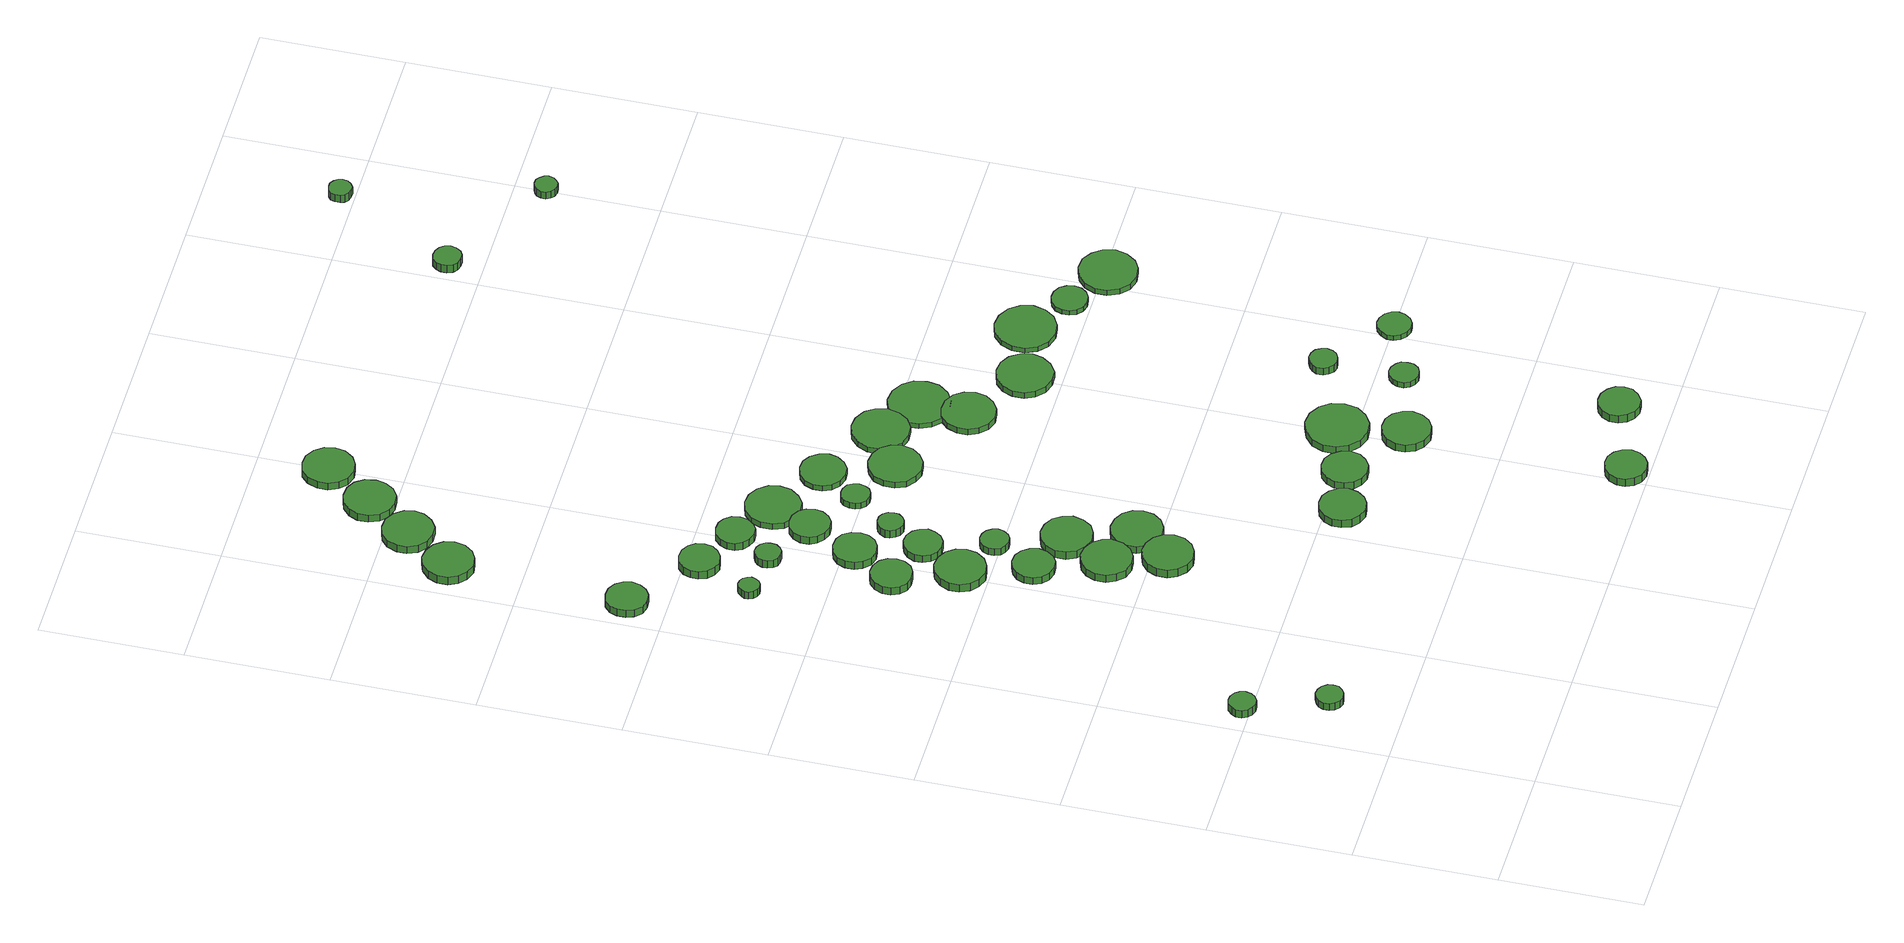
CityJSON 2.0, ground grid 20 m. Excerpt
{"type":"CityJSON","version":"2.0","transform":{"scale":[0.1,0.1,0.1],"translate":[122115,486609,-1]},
"CityObjects":{
"tree1":{"type":"SolitaryVegetationObject","attributes":{"function":"something"},"geometry":[{"type":"MultiSurface","lod":"1","boundaries":[[[0,1,2,3,4,5,6,7,8,9,10,11,12,13,14]],[[15,16,17,18,19,20,21,22,23,24,25,26,27,28,29]],[[0,29,28,1]],[[1,28,27,2]],[[2,27,26,3]],[[3,26,25,4]],[[4,25,24,5]],[[5,24,23,6]],[[6,23,22,7]],[[7,22,21,8]],[[8,21,20,9]],[[9,20,19,10]],[[10,19,18,11]],[[11,18,17,12]],[[12,17,16,13]],[[13,16,15,14]],[[14,15,29,0]]]}]},
"tree2":{"type":"SolitaryVegetationObject","attributes":{"function":"something"},"geometry":[{"type":"MultiSurface","lod":"1","boundaries":[[[30,31,32,33,34,35,36,37,38,39,40,41,42,43,44]],[[45,46,47,48,49,50,51,52,53,54,55,56,57,58,59]],[[30,59,58,31]],[[31,58,57,32]],[[32,57,56,33]],[[33,56,55,34]],[[34,55,54,35]],[[35,54,53,36]],[[36,53,52,37]],[[37,52,51,38]],[[38,51,50,39]],[[39,50,49,40]],[[40,49,48,41]],[[41,48,47,42]],[[42,47,46,43]],[[43,46,45,44]],[[44,45,59,30]]]}]},
"tree3":{"type":"SolitaryVegetationObject","attributes":{"function":"something"},"geometry":[{"type":"MultiSurface","lod":"1","boundaries":[[[60,61,62,63,64,65,66,67,68,69,70,71,72,73,74]],[[75,76,77,78,79,80,81,82,83,84,85,86,87,88,89]],[[60,89,88,61]],[[61,88,87,62]],[[62,87,86,63]],[[63,86,85,64]],[[64,85,84,65]],[[65,84,83,66]],[[66,83,82,67]],[[67,82,81,68]],[[68,81,80,69]],[[69,80,79,70]],[[70,79,78,71]],[[71,78,77,72]],[[72,77,76,73]],[[73,76,75,74]],[[74,75,89,60]]]}]},
"tree4":{"type":"SolitaryVegetationObject","attributes":{"function":"something"},"geometry":[{"type":"MultiSurface","lod":"1","boundaries":[[[90,91,92,93,94,95,96,97,98,99,100,101,102,103,104]],[[105,106,107,108,109,110,111,112,113,114,115,116,117,118,119]],[[90,119,118,91]],[[91,118,117,92]],[[92,117,116,93]],[[93,116,115,94]],[[94,115,114,95]],[[95,114,113,96]],[[96,113,112,97]],[[97,112,111,98]],[[98,111,110,99]],[[99,110,109,100]],[[100,109,108,101]],[[101,108,107,102]],[[102,107,106,103]],[[103,106,105,104]],[[104,105,119,90]]]}]},
"tree5":{"type":"SolitaryVegetationObject","attributes":{"function":"something"},"geometry":[{"type":"MultiSurface","lod":"1","boundaries":[[[120,121,122,123,124,125,126,127,128,129,130,131,132,133,134]],[[135,136,137,138,139,140,141,142,143,144,145,146,147,148,149]],[[120,149,148,121]],[[121,148,147,122]],[[122,147,146,123]],[[123,146,145,124]],[[124,145,144,125]],[[125,144,143,126]],[[126,143,142,127]],[[127,142,141,128]],[[128,141,140,129]],[[129,140,139,130]],[[130,139,138,131]],[[131,138,137,132]],[[132,137,136,133]],[[133,136,135,134]],[[134,135,149,120]]]}]},
"tree6":{"type":"SolitaryVegetationObject","attributes":{"function":"something"},"geometry":[{"type":"MultiSurface","lod":"1","boundaries":[[[150,151,152,153,154,155,156,157,158,159,160,161,162,163,164]],[[165,166,167,168,169,170,171,172,173,174,175,176,177,178,179]],[[150,179,178,151]],[[151,178,177,152]],[[152,177,176,153]],[[153,176,175,154]],[[154,175,174,155]],[[155,174,173,156]],[[156,173,172,157]],[[157,172,171,158]],[[158,171,170,159]],[[159,170,169,160]],[[160,169,168,161]],[[161,168,167,162]],[[162,167,166,163]],[[163,166,165,164]],[[164,165,179,150]]]}]},
"tree7":{"type":"SolitaryVegetationObject","attributes":{"function":"something"},"geometry":[{"type":"MultiSurface","lod":"1","boundaries":[[[180,181,182,183,184,185,186,187,188,189,190,191,192,193,194]],[[195,196,197,198,199,200,201,202,203,204,205,206,207,208,209]],[[180,209,208,181]],[[181,208,207,182]],[[182,207,206,183]],[[183,206,205,184]],[[184,205,204,185]],[[185,204,203,186]],[[186,203,202,187]],[[187,202,201,188]],[[188,201,200,189]],[[189,200,199,190]],[[190,199,198,191]],[[191,198,197,192]],[[192,197,196,193]],[[193,196,195,194]],[[194,195,209,180]]]}]},
"tree8":{"type":"SolitaryVegetationObject","attributes":{"function":"something"},"geometry":[{"type":"MultiSurface","lod":"1","boundaries":[[[210,211,212,213,214,215,216,217,218,219,220,221,222,223,224]],[[225,226,227,228,229,230,231,232,233,234,235,236,237,238,239]],[[210,239,238,211]],[[211,238,237,212]],[[212,237,236,213]],[[213,236,235,214]],[[214,235,234,215]],[[215,234,233,216]],[[216,233,232,217]],[[217,232,231,218]],[[218,231,230,219]],[[219,230,229,220]],[[220,229,228,221]],[[221,228,227,222]],[[222,227,226,223]],[[223,226,225,224]],[[224,225,239,210]]]}]},
"tree9":{"type":"SolitaryVegetationObject","attributes":{"function":"something"},"geometry":[{"type":"MultiSurface","lod":"1","boundaries":[[[240,241,242,243,244,245,246,247,248,249,250,251,252,253,254]],[[255,256,257,258,259,260,261,262,263,264,265,266,267,268,269]],[[240,269,268,241]],[[241,268,267,242]],[[242,267,266,243]],[[243,266,265,244]],[[244,265,264,245]],[[245,264,263,246]],[[246,263,262,247]],[[247,262,261,248]],[[248,261,260,249]],[[249,260,259,250]],[[250,259,258,251]],[[251,258,257,252]],[[252,257,256,253]],[[253,256,255,254]],[[254,255,269,240]]]}]},
"tree10":{"type":"SolitaryVegetationObject","attributes":{"function":"something"},"geometry":[{"type":"MultiSurface","lod":"1","boundaries":[[[270,271,272,273,274,275,276,277,278,279,280,281,282,283,284]],[[285,286,287,288,289,290,291,292,293,294,295,296,297,298,299]],[[270,299,298,271]],[[271,298,297,272]],[[272,297,296,273]],[[273,296,295,274]],[[274,295,294,275]],[[275,294,293,276]],[[276,293,292,277]],[[277,292,291,278]],[[278,291,290,279]],[[279,290,289,280]],[[280,289,288,281]],[[281,288,287,282]],[[282,287,286,283]],[[283,286,285,284]],[[284,285,299,270]]]}]},
"tree11":{"type":"SolitaryVegetationObject","attributes":{"function":"something"},"geometry":[{"type":"MultiSurface","lod":"1","boundaries":[[[300,301,302,303,304,305,306,307,308,309,310,311,312,313,314]],[[315,316,317,318,319,320,321,322,323,324,325,326,327,328,329]],[[300,329,328,301]],[[301,328,327,302]],[[302,327,326,303]],[[303,326,325,304]],[[304,325,324,305]],[[305,324,323,306]],[[306,323,322,307]],[[307,322,321,308]],[[308,321,320,309]],[[309,320,319,310]],[[310,319,318,311]],[[311,318,317,312]],[[312,317,316,313]],[[313,316,315,314]],[[314,315,329,300]]]}]},
"tree12":{"type":"SolitaryVegetationObject","attributes":{"function":"something"},"geometry":[{"type":"MultiSurface","lod":"1","boundaries":[[[330,331,332,333,334,335,336,337,338,339,340,341,342,343,344]],[[345,346,347,348,349,350,351,352,353,354,355,356,357,358,359]],[[330,359,358,331]],[[331,358,357,332]],[[332,357,356,333]],[[333,356,355,334]],[[334,355,354,335]],[[335,354,353,336]],[[336,353,352,337]],[[337,352,351,338]],[[338,351,350,339]],[[339,350,349,340]],[[340,349,348,341]],[[341,348,347,342]],[[342,347,346,343]],[[343,346,345,344]],[[344,345,359,330]]]}]},
"tree13":{"type":"SolitaryVegetationObject","attributes":{"function":"something"},"geometry":[{"type":"MultiSurface","lod":"1","boundaries":[[[360,361,362,363,364,365,366,367,368,369,370,371,372,373,374]],[[375,376,377,378,379,380,381,382,383,384,385,386,387,388,389]],[[360,389,388,361]],[[361,388,387,362]],[[362,387,386,363]],[[363,386,385,364]],[[364,385,384,365]],[[365,384,383,366]],[[366,383,382,367]],[[367,382,381,368]],[[368,381,380,369]],[[369,380,379,370]],[[370,379,378,371]],[[371,378,377,372]],[[372,377,376,373]],[[373,376,375,374]],[[374,375,389,360]]]}]},
"tree14":{"type":"SolitaryVegetationObject","attributes":{"function":"something"},"geometry":[{"type":"MultiSurface","lod":"1","boundaries":[[[390,391,392,393,394,395,396,397,398,399,400,401,402,403,404]],[[405,406,407,408,409,410,411,412,413,414,415,416,417,418,419]],[[390,419,418,391]],[[391,418,417,392]],[[392,417,416,393]],[[393,416,415,394]],[[394,415,414,395]],[[395,414,413,396]],[[396,413,412,397]],[[397,412,411,398]],[[398,411,410,399]],[[399,410,409,400]],[[400,409,408,401]],[[401,408,407,402]],[[402,407,406,403]],[[403,406,405,404]],[[404,405,419,390]]]}]},
"tree15":{"type":"SolitaryVegetationObject","attributes":{"function":"something"},"geometry":[{"type":"MultiSurface","lod":"1","boundaries":[[[420,421,422,423,424,425,426,427,428,429,430,431,432,433,434]],[[435,436,437,438,439,440,441,442,443,444,445,446,447,448,449]],[[420,449,448,421]],[[421,448,447,422]],[[422,447,446,423]],[[423,446,445,424]],[[424,445,444,425]],[[425,444,443,426]],[[426,443,442,427]],[[427,442,441,428]],[[428,441,440,429]],[[429,440,439,430]],[[430,439,438,431]],[[431,438,437,432]],[[432,437,436,433]],[[433,436,435,434]],[[434,435,449,420]]]}]},
"tree16":{"type":"SolitaryVegetationObject","attributes":{"function":"something"},"geometry":[{"type":"MultiSurface","lod":"1","boundaries":[[[450,451,452,453,454,455,456,457,458,459,460,461,462,463,464]],[[465,466,467,468,469,470,471,472,473,474,475,476,477,478,479]],[[450,479,478,451]],[[451,478,477,452]],[[452,477,476,453]],[[453,476,475,454]],[[454,475,474,455]],[[455,474,473,456]],[[456,473,472,457]],[[457,472,471,458]],[[458,471,470,459]],[[459,470,469,460]],[[460,469,468,461]],[[461,468,467,462]],[[462,467,466,463]],[[463,466,465,464]],[[464,465,479,450]]]}]},
"tree17":{"type":"SolitaryVegetationObject","attributes":{"function":"something"},"geometry":[{"type":"MultiSurface","lod":"1","boundaries":[[[480,481,482,483,484,485,486,487,488,489,490,491,492,493,494]],[[495,496,497,498,499,500,501,502,503,504,505,506,507,508,509]],[[480,509,508,481]],[[481,508,507,482]],[[482,507,506,483]],[[483,506,505,484]],[[484,505,504,485]],[[485,504,503,486]],[[486,503,502,487]],[[487,502,501,488]],[[488,501,500,489]],[[489,500,499,490]],[[490,499,498,491]],[[491,498,497,492]],[[492,497,496,493]],[[493,496,495,494]],[[494,495,509,480]]]}]},
"tree18":{"type":"SolitaryVegetationObject","attributes":{"function":"something"},"geometry":[{"type":"MultiSurface","lod":"1","boundaries":[[[510,511,512,513,514,515,516,517,518,519,520,521,522,523,524]],[[525,526,527,528,529,530,531,532,533,534,535,536,537,538,539]],[[510,539,538,511]],[[511,538,537,512]],[[512,537,536,513]],[[513,536,535,514]],[[514,535,534,515]],[[515,534,533,516]],[[516,533,532,517]],[[517,532,531,518]],[[518,531,530,519]],[[519,530,529,520]],[[520,529,528,521]],[[521,528,527,522]],[[522,527,526,523]],[[523,526,525,524]],[[524,525,539,510]]]}]},
"tree19":{"type":"SolitaryVegetationObject","attributes":{"function":"something"},"geometry":[{"type":"MultiSurface","lod":"1","boundaries":[[[540,541,542,543,544,545,546,547,548,549,550,551,552,553,554]],[[555,556,557,558,559,560,561,562,563,564,565,566,567,568,569]],[[540,569,568,541]],[[541,568,567,542]],[[542,567,566,543]],[[543,566,565,544]],[[544,565,564,545]],[[545,564,563,546]],[[546,563,562,547]],[[547,562,561,548]],[[548,561,560,549]],[[549,560,559,550]],[[550,559,558,551]],[[551,558,557,552]],[[552,557,556,553]],[[553,556,555,554]],[[554,555,569,540]]]}]},
"tree20":{"type":"SolitaryVegetationObject","attributes":{"function":"something"},"geometry":[{"type":"MultiSurface","lod":"1","boundaries":[[[570,571,572,573,574,575,576,577,578,579,580,581,582,583,584]],[[585,586,587,588,589,590,591,592,593,594,595,596,597,598,599]],[[570,599,598,571]],[[571,598,597,572]],[[572,597,596,573]],[[573,596,595,574]],[[574,595,594,575]],[[575,594,593,576]],[[576,593,592,577]],[[577,592,591,578]],[[578,591,590,579]],[[579,590,589,580]],[[580,589,588,581]],[[581,588,587,582]],[[582,587,586,583]],[[583,586,585,584]],[[584,585,599,570]]]}]},
"tree21":{"type":"SolitaryVegetationObject","attributes":{"function":"something"},"geometry":[{"type":"MultiSurface","lod":"1","boundaries":[[[600,601,602,603,604,605,606,607,608,609,610,611,612,613,614]],[[615,616,617,618,619,620,621,622,623,624,625,626,627,628,629]],[[600,629,628,601]],[[601,628,627,602]],[[602,627,626,603]],[[603,626,625,604]],[[604,625,624,605]],[[605,624,623,606]],[[606,623,622,607]],[[607,622,621,608]],[[608,621,620,609]],[[609,620,619,610]],[[610,619,618,611]],[[611,618,617,612]],[[612,617,616,613]],[[613,616,615,614]],[[614,615,629,600]]]}]},
"tree22":{"type":"SolitaryVegetationObject","attributes":{"function":"something"},"geometry":[{"type":"MultiSurface","lod":"1","boundaries":[[[630,631,632,633,634,635,636,637,638,639,640,641,642,643,644]],[[645,646,647,648,649,650,651,652,653,654,655,656,657,658,659]],[[630,659,658,631]],[[631,658,657,632]],[[632,657,656,633]],[[633,656,655,634]],[[634,655,654,635]],[[635,654,653,636]],[[636,653,652,637]],[[637,652,651,638]],[[638,651,650,639]],[[639,650,649,640]],[[640,649,648,641]],[[641,648,647,642]],[[642,647,646,643]],[[643,646,645,644]],[[644,645,659,630]]]}]},
"tree23":{"type":"SolitaryVegetationObject","attributes":{"function":"something"},"geometry":[{"type":"MultiSurface","lod":"1","boundaries":[[[660,661,662,663,664,665,666,667,668,669,670,671,672,673,674]],[[675,676,677,678,679,680,681,682,683,684,685,686,687,688,689]],[[660,689,688,661]],[[661,688,687,662]],[[662,687,686,663]],[[663,686,685,664]],[[664,685,684,665]],[[665,684,683,666]],[[666,683,682,667]],[[667,682,681,668]],[[668,681,680,669]],[[669,680,679,670]],[[670,679,678,671]],[[671,678,677,672]],[[672,677,676,673]],[[673,676,675,674]],[[674,675,689,660]]]}]},
"tree24":{"type":"SolitaryVegetationObject","attributes":{"function":"something"},"geometry":[{"type":"MultiSurface","lod":"1","boundaries":[[[690,691,692,693,694,695,696,697,698,699,700,701,702,703,704]],[[705,706,707,708,709,710,711,712,713,714,715,716,717,718,719]],[[690,719,718,691]],[[691,718,717,692]],[[692,717,716,693]],[[693,716,715,694]],[[694,715,714,695]],[[695,714,713,696]],[[696,713,712,697]],[[697,712,711,698]],[[698,711,710,699]],[[699,710,709,700]],[[700,709,708,701]],[[701,708,707,702]],[[702,707,706,703]],[[703,706,705,704]],[[704,705,719,690]]]}]},
"tree25":{"type":"SolitaryVegetationObject","attributes":{"function":"something"},"geometry":[{"type":"MultiSurface","lod":"1","boundaries":[[[720,721,722,723,724,725,726,727,728,729,730,731,732,733,734]],[[735,736,737,738,739,740,741,742,743,744,745,746,747,748,749]],[[720,749,748,721]],[[721,748,747,722]],[[722,747,746,723]],[[723,746,745,724]],[[724,745,744,725]],[[725,744,743,726]],[[726,743,742,727]],[[727,742,741,728]],[[728,741,740,729]],[[729,740,739,730]],[[730,739,738,731]],[[731,738,737,732]],[[732,737,736,733]],[[733,736,735,734]],[[734,735,749,720]]]}]},
"tree26":{"type":"SolitaryVegetationObject","attributes":{"function":"something"},"geometry":[{"type":"MultiSurface","lod":"1","boundaries":[[[750,751,752,753,754,755,756,757,758,759,760,761,762,763,764]],[[765,766,767,768,769,770,771,772,773,774,775,776,777,778,779]],[[750,779,778,751]],[[751,778,777,752]],[[752,777,776,753]],[[753,776,775,754]],[[754,775,774,755]],[[755,774,773,756]],[[756,773,772,757]],[[757,772,771,758]],[[758,771,770,759]],[[759,770,769,760]],[[760,769,768,761]],[[761,768,767,762]],[[762,767,766,763]],[[763,766,765,764]],[[764,765,779,750]]]}]},
"tree27":{"type":"SolitaryVegetationObject","attributes":{"function":"something"},"geometry":[{"type":"MultiSurface","lod":"1","boundaries":[[[780,781,782,783,784,785,786,787,788,789,790,791,792,793,794]],[[795,796,797,798,799,800,801,802,803,804,805,806,807,808,809]],[[780,809,808,781]],[[781,808,807,782]],[[782,807,806,783]],[[783,806,805,784]],[[784,805,804,785]],[[785,804,803,786]],[[786,803,802,787]],[[787,802,801,788]],[[788,801,800,789]],[[789,800,799,790]],[[790,799,798,791]],[[791,798,797,792]],[[792,797,796,793]],[[793,796,795,794]],[[794,795,809,780]]]}]},
"tree28":{"type":"SolitaryVegetationObject","attributes":{"function":"something"},"geometry":[{"type":"MultiSurface","lod":"1","boundaries":[[[810,811,812,813,814,815,816,817,818,819,820,821,822,823,824]],[[825,826,827,828,829,830,831,832,833,834,835,836,837,838,839]],[[810,839,838,811]],[[811,838,837,812]],[[812,837,836,813]],[[813,836,835,814]],[[814,835,834,815]],[[815,834,833,816]],[[816,833,832,817]],[[817,832,831,818]],[[818,831,830,819]],[[819,830,829,820]],[[820,829,828,821]],[[821,828,827,822]],[[822,827,826,823]],[[823,826,825,824]],[[824,825,839,810]]]}]},
"tree29":{"type":"SolitaryVegetationObject","attributes":{"function":"something"},"geometry":[{"type":"MultiSurface","lod":"1","boundaries":[[[840,841,842,843,844,845,846,847,848,849,850,851,852,853,854]],[[855,856,857,858,859,860,861,862,863,864,865,866,867,868,869]],[[840,869,868,841]],[[841,868,867,842]],[[842,867,866,843]],[[843,866,865,844]],[[844,865,864,845]],[[845,864,863,846]],[[846,863,862,847]],[[847,862,861,848]],[[848,861,860,849]],[[849,860,859,850]],[[850,859,858,851]],[[851,858,857,852]],[[852,857,856,853]],[[853,856,855,854]],[[854,855,869,840]]]}]},
"tree30":{"type":"SolitaryVegetationObject","attributes":{"function":"something"},"geometry":[{"type":"MultiSurface","lod":"1","boundaries":[[[870,871,872,873,874,875,876,877,878,879,880,881,882,883,884]],[[885,886,887,888,889,890,891,892,893,894,895,896,897,898,899]],[[870,899,898,871]],[[871,898,897,872]],[[872,897,896,873]],[[873,896,895,874]],[[874,895,894,875]],[[875,894,893,876]],[[876,893,892,877]],[[877,892,891,878]],[[878,891,890,879]],[[879,890,889,880]],[[880,889,888,881]],[[881,888,887,882]],[[882,887,886,883]],[[883,886,885,884]],[[884,885,899,870]]]}]},
"tree31":{"type":"SolitaryVegetationObject","attributes":{"function":"something"},"geometry":[{"type":"MultiSurface","lod":"1","boundaries":[[[900,901,902,903,904,905,906,907,908,909,910,911,912,913,914]],[[915,916,917,918,919,920,921,922,923,924,925,926,927,928,929]],[[900,929,928,901]],[[901,928,927,902]],[[902,927,926,903]],[[903,926,925,904]],[[904,925,924,905]],[[905,924,923,906]],[[906,923,922,907]],[[907,922,921,908]],[[908,921,920,909]],[[909,920,919,910]],[[910,919,918,911]],[[911,918,917,912]],[[912,917,916,913]],[[913,916,915,914]],[[914,915,929,900]]]}]},
"tree32":{"type":"SolitaryVegetationObject","attributes":{"function":"something"},"geometry":[{"type":"MultiSurface","lod":"1","boundaries":[[[930,931,932,933,934,935,936,937,938,939,940,941,942,943,944]],[[945,946,947,948,949,950,951,952,953,954,955,956,957,958,959]],[[930,959,958,931]],[[931,958,957,932]],[[932,957,956,933]],[[933,956,955,934]],[[934,955,954,935]],[[935,954,953,936]],[[936,953,952,937]],[[937,952,951,938]],[[938,951,950,939]],[[939,950,949,940]],[[940,949,948,941]],[[941,948,947,942]],[[942,947,946,943]],[[943,946,945,944]],[[944,945,959,930]]]}]},
"tree33":{"type":"SolitaryVegetationObject","attributes":{"function":"something"},"geometry":[{"type":"MultiSurface","lod":"1","boundaries":[[[960,961,962,963,964,965,966,967,968,969,970,971,972,973,974]],[[975,976,977,978,979,980,981,982,983,984,985,986,987,988,989]],[[960,989,988,961]],[[961,988,987,962]],[[962,987,986,963]],[[963,986,985,964]],[[964,985,984,965]],[[965,984,983,966]],[[966,983,982,967]],[[967,982,981,968]],[[968,981,980,969]],[[969,980,979,970]],[[970,979,978,971]],[[971,978,977,972]],[[972,977,976,973]],[[973,976,975,974]],[[974,975,989,960]]]}]},
"tree34":{"type":"SolitaryVegetationObject","attributes":{"function":"something"},"geometry":[{"type":"MultiSurface","lod":"1","boundaries":[[[990,991,992,993,994,995,996,997,998,999,1000,1001,1002,1003,1004]],[[1005,1006,1007,1008,1009,1010,1011,1012,1013,1014,1015,1016,1017,1018,1019]],[[990,1019,1018,991]],[[991,1018,1017,992]],[[992,1017,1016,993]],[[993,1016,1015,994]],[[994,1015,1014,995]],[[995,1014,1013,996]],[[996,1013,1012,997]],[[997,1012,1011,998]],[[998,1011,1010,999]],[[999,1010,1009,1000]],[[1000,1009,1008,1001]],[[1001,1008,1007,1002]],[[1002,1007,1006,1003]],[[1003,1006,1005,1004]],[[1004,1005,1019,990]]]}]},
"tree35":{"type":"SolitaryVegetationObject","attributes":{"function":"something"},"geometry":[{"type":"MultiSurface","lod":"1","boundaries":[[[1020,1021,1022,1023,1024,1025,1026,1027,1028,1029,1030,1031,1032,1033,1034]],[[1035,1036,1037,1038,1039,1040,1041,1042,1043,1044,1045,1046,1047,1048,1049]],[[1020,1049,1048,1021]],[[1021,1048,1047,1022]],[[1022,1047,1046,1023]],[[1023,1046,1045,1024]],[[1024,1045,1044,1025]],[[1025,1044,1043,1026]],[[1026,1043,1042,1027]],[[1027,1042,1041,1028]],[[1028,1041,1040,1029]],[[1029,1040,1039,1030]],[[1030,1039,1038,1031]],[[1031,1038,1037,1032]],[[1032,1037,1036,1033]],[[1033,1036,1035,1034]],[[1034,1035,1049,1020]]]}]},
"tree36":{"type":"SolitaryVegetationObject","attributes":{"function":"something"},"geometry":[{"type":"MultiSurface","lod":"1","boundaries":[[[1050,1051,1052,1053,1054,1055,1056,1057,1058,1059,1060,1061,1062,1063,1064]],[[1065,1066,1067,1068,1069,1070,1071,1072,1073,1074,1075,1076,1077,1078,1079]],[[1050,1079,1078,1051]],[[1051,1078,1077,1052]],[[1052,1077,1076,1053]],[[1053,1076,1075,1054]],[[1054,1075,1074,1055]],[[1055,1074,1073,1056]],[[1056,1073,1072,1057]],[[1057,1072,1071,1058]],[[1058,1071,1070,1059]],[[1059,1070,1069,1060]],[[1060,1069,1068,1061]],[[1061,1068,1067,1062]],[[1062,1067,1066,1063]],[[1063,1066,1065,1064]],[[1064,1065,1079,1050]]]}]},
"tree37":{"type":"SolitaryVegetationObject","attributes":{"function":"something"},"geometry":[{"type":"MultiSurface","lod":"1","boundaries":[[[1080,1081,1082,1083,1084,1085,1086,1087,1088,1089,1090,1091,1092,1093,1094]],[[1095,1096,1097,1098,1099,1100,1101,1102,1103,1104,1105,1106,1107,1108,1109]],[[1080,1109,1108,1081]],[[1081,1108,1107,1082]],[[1082,1107,1106,1083]],[[1083,1106,1105,1084]],[[1084,1105,1104,1085]],[[1085,1104,1103,1086]],[[1086,1103,1102,1087]],[[1087,1102,1101,1088]],[[1088,1101,1100,1089]],[[1089,1100,1099,1090]],[[1090,1099,1098,1091]],[[1091,1098,1097,1092]],[[1092,1097,1096,1093]],[[1093,1096,1095,1094]],[[1094,1095,1109,1080]]]}]},
"tree38":{"type":"SolitaryVegetationObject","attributes":{"function":"something"},"geometry":[{"type":"MultiSurface","lod":"1","boundaries":[[[1110,1111,1112,1113,1114,1115,1116,1117,1118,1119,1120,1121,1122,1123,1124]],[[1125,1126,1127,1128,1129,1130,1131,1132,1133,1134,1135,1136,1137,1138,1139]],[[1110,1139,1138,1111]],[[1111,1138,1137,1112]],[[1112,1137,1136,1113]],[[1113,1136,1135,1114]],[[1114,1135,1134,1115]],[[1115,1134,1133,1116]],[[1116,1133,1132,1117]],[[1117,1132,1131,1118]],[[1118,1131,1130,1119]],[[1119,1130,1129,1120]],[[1120,1129,1128,1121]],[[1121,1128,1127,1122]],[[1122,1127,1126,1123]],[[1123,1126,1125,1124]],[[1124,1125,1139,1110]]]}]},
"tree39":{"type":"SolitaryVegetationObject","attributes":{"function":"something"},"geometry":[{"type":"MultiSurface","lod":"1","boundaries":[[[1140,1141,1142,1143,1144,1145,1146,1147,1148,1149,1150,1151,1152,1153,1154]],[[1155,1156,1157,1158,1159,1160,1161,1162,1163,1164,1165,1166,1167,1168,1169]],[[1140,1169,1168,1141]],[[1141,1168,1167,1142]],[[1142,1167,1166,1143]],[[1143,1166,1165,1144]],[[1144,1165,1164,1145]],[[1145,1164,1163,1146]],[[1146,1163,1162,1147]],[[1147,1162,1161,1148]],[[1148,1161,1160,1149]],[[1149,1160,1159,1150]],[[1150,1159,1158,1151]],[[1151,1158,1157,1152]],[[1152,1157,1156,1153]],[[1153,1156,1155,1154]],[[1154,1155,1169,1140]]]}]},
"tree40":{"type":"SolitaryVegetationObject","attributes":{"function":"something"},"geometry":[{"type":"MultiSurface","lod":"1","boundaries":[[[1170,1171,1172,1173,1174,1175,1176,1177,1178,1179,1180,1181,1182,1183,1184]],[[1185,1186,1187,1188,1189,1190,1191,1192,1193,1194,1195,1196,1197,1198,1199]],[[1170,1199,1198,1171]],[[1171,1198,1197,1172]],[[1172,1197,1196,1173]],[[1173,1196,1195,1174]],[[1174,1195,1194,1175]],[[1175,1194,1193,1176]],[[1176,1193,1192,1177]],[[1177,1192,1191,1178]],[[1178,1191,1190,1179]],[[1179,1190,1189,1180]],[[1180,1189,1188,1181]],[[1181,1188,1187,1182]],[[1182,1187,1186,1183]],[[1183,1186,1185,1184]],[[1184,1185,1199,1170]]]}]},
"tree41":{"type":"SolitaryVegetationObject","attributes":{"function":"something"},"geometry":[{"type":"MultiSurface","lod":"1","boundaries":[[[1200,1201,1202,1203,1204,1205,1206,1207,1208,1209,1210,1211,1212,1213,1214]],[[1215,1216,1217,1218,1219,1220,1221,1222,1223,1224,1225,1226,1227,1228,1229]],[[1200,1229,1228,1201]],[[1201,1228,1227,1202]],[[1202,1227,1226,1203]],[[1203,1226,1225,1204]],[[1204,1225,1224,1205]],[[1205,1224,1223,1206]],[[1206,1223,1222,1207]],[[1207,1222,1221,1208]],[[1208,1221,1220,1209]],[[1209,1220,1219,1210]],[[1210,1219,1218,1211]],[[1211,1218,1217,1212]],[[1212,1217,1216,1213]],[[1213,1216,1215,1214]],[[1214,1215,1229,1200]]]}]},
"tree42":{"type":"SolitaryVegetationObject","attributes":{"function":"something"},"geometry":[{"type":"MultiSurface","lod":"1","boundaries":[[[1230,1231,1232,1233,1234,1235,1236,1237,1238,1239,1240,1241,1242,1243,1244]],[[1245,1246,1247,1248,1249,1250,1251,1252,1253,1254,1255,1256,1257,1258,1259]],[[1230,1259,1258,1231]],[[1231,1258,1257,1232]],[[1232,1257,1256,1233]],[[1233,1256,1255,1234]],[[1234,1255,1254,1235]],[[1235,1254,1253,1236]],[[1236,1253,1252,1237]],[[1237,1252,1251,1238]],[[1238,1251,1250,1239]],[[1239,1250,1249,1240]],[[1240,1249,1248,1241]],[[1241,1248,1247,1242]],[[1242,1247,1246,1243]],[[1243,1246,1245,1244]],[[1244,1245,1259,1230]]]}]},
"tree43":{"type":"SolitaryVegetationObject","attributes":{"function":"something"},"geometry":[{"type":"MultiSurface","lod":"1","boundaries":[[[1260,1261,1262,1263,1264,1265,1266,1267,1268,1269,1270,1271,1272,1273,1274]],[[1275,1276,1277,1278,1279,1280,1281,1282,1283,1284,1285,1286,1287,1288,1289]],[[1260,1289,1288,1261]],[[1261,1288,1287,1262]],[[1262,1287,1286,1263]],[[1263,1286,1285,1264]],[[1264,1285,1284,1265]],[[1265,1284,1283,1266]],[[1266,1283,1282,1267]],[[1267,1282,1281,1268]],[[1268,1281,1280,1269]],[[1269,1280,1279,1270]],[[1270,1279,1278,1271]],[[1271,1278,1277,1272]],[[1272,1277,1276,1273]],[[1273,1276,1275,1274]],[[1274,1275,1289,1260]]]}]},
"tree44":{"type":"SolitaryVegetationObject","attributes":{"function":"something"},"geometry":[{"type":"MultiSurface","lod":"1","boundaries":[[[1290,1291,1292,1293,1294,1295,1296,1297,1298,1299,1300,1301,1302,1303,1304]],[[1305,1306,1307,1308,1309,1310,1311,1312,1313,1314,1315,1316,1317,1318,1319]],[[1290,1319,1318,1291]],[[1291,1318,1317,1292]],[[1292,1317,1316,1293]],[[1293,1316,1315,1294]],[[1294,1315,1314,1295]],[[1295,1314,1313,1296]],[[1296,1313,1312,1297]],[[1297,1312,1311,1298]],[[1298,1311,1310,1299]],[[1299,1310,1309,1300]],[[1300,1309,1308,1301]],[[1301,1308,1307,1302]],[[1302,1307,1306,1303]],[[1303,1306,1305,1304]],[[1304,1305,1319,1290]]]}]},
"tree45":{"type":"SolitaryVegetationObject","attributes":{"function":"something"},"geometry":[{"type":"MultiSurface","lod":"1","boundaries":[[[1320,1321,1322,1323,1324,1325,1326,1327,1328,1329,1330,1331,1332,1333,1334]],[[1335,1336,1337,1338,1339,1340,1341,1342,1343,1344,1345,1346,1347,1348,1349]],[[1320,1349,1348,1321]],[[1321,1348,1347,1322]],[[1322,1347,1346,1323]],[[1323,1346,1345,1324]],[[1324,1345,1344,1325]],[[1325,1344,1343,1326]],[[1326,1343,1342,1327]],[[1327,1342,1341,1328]],[[1328,1341,1340,1329]],[[1329,1340,1339,1330]],[[1330,1339,1338,1331]],[[1331,1338,1337,1332]],[[1332,1337,1336,1333]],[[1333,1336,1335,1334]],[[1334,1335,1349,1320]]]}]},
"tree46":{"type":"SolitaryVegetationObject","attributes":{"function":"something"},"geometry":[{"type":"MultiSurface","lod":"1","boundaries":[[[1350,1351,1352,1353,1354,1355,1356,1357,1358,1359,1360,1361,1362,1363,1364]],[[1365,1366,1367,1368,1369,1370,1371,1372,1373,1374,1375,1376,1377,1378,1379]],[[1350,1379,1378,1351]],[[1351,1378,1377,1352]],[[1352,1377,1376,1353]],[[1353,1376,1375,1354]],[[1354,1375,1374,1355]],[[1355,1374,1373,1356]],[[1356,1373,1372,1357]],[[1357,1372,1371,1358]],[[1358,1371,1370,1359]],[[1359,1370,1369,1360]],[[1360,1369,1368,1361]],[[1361,1368,1367,1362]],[[1362,1367,1366,1363]],[[1363,1366,1365,1364]],[[1364,1365,1379,1350]]]}]}
},
"vertices":[
[55,410,29],[53,418,29],[49,424,29],[42,428,29],[34,429,29],[27,427,29],[21,421,29],[17,414,29],[17,406,29],[21,399,29],[27,394,29],[34,391,29],[42,392,29],[49,396,29],[53,402,29],[53,402,16],[49,396,16],[42,392,16],[34,391,16],[27,394,16],[21,399,16],[17,406,16],[17,414,16],[21,421,16],[27,427,16],[34,429,16],[42,428,16],[49,424,16],[53,418,16],[55,410,16],
[93,300,32],[92,307,32],[87,314,32],[80,318,32],[72,319,32],[65,316,32],[59,311,32],[56,304,32],[56,296,32],[59,289,32],[65,283,32],[72,281,32],[80,282,32],[87,286,32],[92,292,32],[92,292,20],[87,286,20],[80,282,20],[72,281,20],[65,283,20],[59,289,20],[56,296,20],[56,304,20],[59,311,20],[65,316,20],[72,319,20],[80,318,20],[87,314,20],[92,307,20],[93,300,20],
[66,1254,27],[63,1265,27],[56,1275,27],[46,1281,27],[34,1282,27],[22,1279,27],[13,1271,27],[9,1260,27],[9,1248,27],[13,1237,27],[22,1228,27],[34,1225,27],[46,1226,27],[56,1232,27],[63,1242,27],[63,1242,15],[56,1232,15],[46,1226,15],[34,1225,15],[22,1228,15],[13,1237,15],[9,1248,15],[9,1260,15],[13,1271,15],[22,1279,15],[34,1282,15],[46,1281,15],[56,1275,15],[63,1265,15],[66,1254,15],
[115,1102,26],[113,1108,26],[110,1113,26],[105,1116,26],[98,1117,26],[93,1115,26],[88,1110,26],[85,1105,26],[85,1099,26],[88,1093,26],[93,1089,26],[98,1087,26],[105,1088,26],[110,1091,26],[113,1096,26],[113,1096,14],[110,1091,14],[105,1088,14],[98,1087,14],[93,1089,14],[88,1093,14],[85,1099,14],[85,1105,14],[88,1110,14],[93,1115,14],[98,1117,14],[105,1116,14],[110,1113,14],[113,1108,14],[115,1102,14],
[197,924,26],[195,936,26],[188,946,26],[177,952,26],[165,953,26],[154,950,26],[145,941,26],[140,930,26],[140,918,26],[145,907,26],[154,899,26],[165,896,26],[177,897,26],[188,903,26],[195,913,26],[195,913,13],[188,903,13],[177,897,13],[165,896,13],[154,899,13],[145,907,13],[140,918,13],[140,930,13],[145,941,13],[154,950,13],[165,953,13],[177,952,13],[188,946,13],[195,936,13],[197,924,13],
[238,839,26],[235,853,26],[226,865,26],[213,872,26],[199,874,26],[185,869,26],[174,859,26],[168,846,26],[168,831,26],[174,818,26],[185,808,26],[199,803,26],[213,805,26],[226,812,26],[235,824,26],[235,824,13],[226,812,13],[213,805,13],[199,803,13],[185,808,13],[174,818,13],[168,831,13],[168,846,13],[174,859,13],[185,869,13],[199,874,13],[213,872,13],[226,865,13],[235,853,13],[238,839,13],
[263,746,26],[260,758,26],[253,768,26],[243,774,26],[231,775,26],[219,771,26],[210,763,26],[205,752,26],[205,740,26],[210,729,26],[219,721,26],[231,717,26],[243,718,26],[253,724,26],[260,734,26],[260,734,14],[253,724,14],[243,718,14],[231,717,14],[219,721,14],[210,729,14],[205,740,14],[205,752,14],[210,763,14],[219,771,14],[231,775,14],[243,774,14],[253,768,14],[260,758,14],[263,746,14],
[303,655,27],[300,669,27],[291,681,27],[278,688,27],[264,690,27],[249,685,27],[239,675,27],[233,662,27],[233,647,27],[239,634,27],[249,624,27],[264,619,27],[278,621,27],[291,628,27],[300,640,27],[300,640,14],[291,628,14],[278,621,14],[264,619,14],[249,624,14],[239,634,14],[233,647,14],[233,662,14],[239,675,14],[249,685,14],[264,690,14],[278,688,14],[291,681,14],[300,669,14],[303,655,14],
[331,578,28],[328,592,28],[319,604,28],[306,611,28],[292,613,28],[278,608,28],[267,598,28],[261,585,28],[261,570,28],[267,557,28],[278,547,28],[292,542,28],[306,544,28],[319,551,28],[328,563,28],[328,563,15],[319,551,15],[306,544,15],[292,542,15],[278,547,15],[267,557,15],[261,570,15],[261,585,15],[267,598,15],[278,608,15],[292,613,15],[306,611,15],[319,604,15],[328,592,15],[331,578,15],
[165,1179,24],[163,1191,24],[156,1200,24],[146,1206,24],[134,1207,24],[123,1204,24],[114,1196,24],[110,1185,24],[110,1174,24],[114,1163,24],[123,1155,24],[134,1151,24],[146,1153,24],[156,1159,24],[163,1168,24],[163,1168,11],[156,1159,11],[146,1153,11],[134,1151,11],[123,1155,11],[114,1163,11],[110,1174,11],[110,1185,11],[114,1196,11],[123,1204,11],[134,1207,11],[146,1206,11],[156,1200,11],[163,1191,11],[165,1179,11],
[187,1094,25],[186,1101,25],[181,1107,25],[175,1111,25],[167,1112,25],[160,1109,25],[155,1104,25],[152,1097,25],[152,1090,25],[155,1083,25],[160,1078,25],[167,1076,25],[175,1076,25],[181,1080,25],[186,1086,25],[186,1086,12],[181,1080,12],[175,1076,12],[167,1076,12],[160,1078,12],[155,1083,12],[152,1090,12],[152,1097,12],[155,1104,12],[160,1109,12],[167,1112,12],[175,1111,12],[181,1107,12],[186,1101,12],[187,1094,12],
[83,1501,28],[80,1515,28],[71,1527,28],[58,1534,28],[44,1536,28],[30,1531,28],[19,1521,28],[13,1508,28],[13,1493,28],[19,1480,28],[30,1470,28],[44,1465,28],[58,1467,28],[71,1474,28],[80,1486,28],[80,1486,15],[71,1474,15],[58,1467,15],[44,1465,15],[30,1470,15],[19,1480,15],[13,1493,15],[13,1508,15],[19,1521,15],[30,1531,15],[44,1536,15],[58,1534,15],[71,1527,15],[80,1515,15],[83,1501,15],
[237,984,24],[235,996,24],[228,1007,24],[217,1013,24],[204,1014,24],[192,1010,24],[183,1002,24],[178,991,24],[178,978,24],[183,967,24],[192,958,24],[204,954,24],[217,956,24],[228,962,24],[235,972,24],[235,972,12],[228,962,12],[217,956,12],[204,954,12],[192,958,12],[183,967,12],[178,978,12],[178,991,12],[183,1002,12],[192,1010,12],[204,1014,12],[217,1013,12],[228,1007,12],[235,996,12],[237,984,12],
[265,898,25],[262,909,25],[256,918,25],[246,924,25],[235,925,25],[225,921,25],[217,914,25],[212,904,25],[212,893,25],[217,883,25],[225,875,25],[235,872,25],[246,873,25],[256,879,25],[262,888,25],[262,888,13],[256,879,13],[246,873,13],[235,872,13],[225,875,13],[217,883,13],[212,893,13],[212,904,13],[217,914,13],[225,921,13],[235,925,13],[246,924,13],[256,918,13],[262,909,13],[265,898,13],
[288,808,25],[286,816,25],[281,823,25],[274,827,25],[266,828,25],[258,825,25],[252,820,25],[249,812,25],[249,804,25],[252,796,25],[258,791,25],[266,788,25],[274,789,25],[281,793,25],[286,800,25],[286,800,13],[281,793,13],[274,789,13],[266,788,13],[258,791,13],[252,796,13],[249,804,13],[249,812,13],[252,820,13],[258,825,13],[266,828,13],[274,827,13],[281,823,13],[286,816,13],[288,808,13],
[337,718,25],[333,732,25],[325,744,25],[312,751,25],[297,753,25],[283,748,25],[272,739,25],[266,725,25],[266,710,25],[272,697,25],[283,687,25],[297,682,25],[312,684,25],[325,691,25],[333,703,25],[333,703,12],[325,691,12],[312,684,12],[297,682,12],[283,687,12],[272,697,12],[266,710,12],[266,725,12],[272,739,12],[283,748,12],[297,753,12],[312,751,12],[325,744,12],[333,732,12],[337,718,12],
[369,630,26],[366,644,26],[357,656,26],[344,663,26],[329,665,26],[315,660,26],[304,650,26],[298,637,26],[298,622,26],[304,609,26],[315,599,26],[329,594,26],[344,596,26],[357,603,26],[366,615,26],[366,615,14],[357,603,14],[344,596,14],[329,594,14],[315,599,14],[304,609,14],[298,622,14],[298,637,14],[304,650,14],[315,660,14],[329,665,14],[344,663,14],[357,656,14],[366,644,14],[369,630,14],
[229,1147,23],[227,1158,23],[220,1167,23],[211,1172,23],[200,1173,23],[189,1170,23],[181,1162,23],[176,1152,23],[176,1141,23],[181,1131,23],[189,1124,23],[200,1120,23],[211,1121,23],[220,1127,23],[227,1136,23],[227,1136,11],[220,1127,11],[211,1121,11],[200,1120,11],[189,1124,11],[181,1131,11],[176,1141,11],[176,1152,11],[181,1162,11],[189,1170,11],[200,1173,11],[211,1172,11],[220,1167,11],[227,1158,11],[229,1147,11],
[285,950,25],[284,958,25],[279,964,25],[273,968,25],[265,968,25],[258,966,25],[253,961,25],[249,954,25],[249,947,25],[253,940,25],[258,935,25],[265,932,25],[273,933,25],[279,937,25],[284,943,25],[284,943,12],[279,937,12],[273,933,12],[265,932,12],[258,935,12],[253,940,12],[249,947,12],[249,954,12],[253,961,12],[258,966,12],[265,968,12],[273,968,12],[279,964,12],[284,958,12],[285,950,12],
[473,375,31],[470,388,31],[462,399,31],[451,406,31],[438,407,31],[425,403,31],[415,394,31],[410,382,31],[410,369,31],[415,356,31],[425,348,31],[438,343,31],[451,345,31],[462,351,31],[470,362,31],[470,362,18],[462,351,18],[451,345,18],[438,343,18],[425,348,18],[415,356,18],[410,369,18],[410,382,18],[415,394,18],[425,403,18],[438,407,18],[451,406,18],[462,399,18],[470,388,18],[473,375,18],
[268,1054,23],[266,1066,23],[259,1075,23],[249,1081,23],[237,1082,23],[226,1079,23],[217,1071,23],[212,1060,23],[212,1048,23],[217,1038,23],[226,1030,23],[237,1026,23],[249,1027,23],[259,1033,23],[266,1043,23],[266,1043,11],[259,1033,11],[249,1027,11],[237,1026,11],[226,1030,11],[217,1038,11],[212,1048,11],[212,1060,11],[217,1071,11],[226,1079,11],[237,1082,11],[249,1081,11],[259,1075,11],[266,1066,11],[268,1054,11],
[128,1567,29],[125,1581,29],[116,1593,29],[103,1601,29],[88,1602,29],[74,1598,29],[63,1588,29],[57,1574,29],[57,1560,29],[63,1546,29],[74,1536,29],[88,1532,29],[103,1533,29],[116,1541,29],[125,1553,29],[125,1553,17],[116,1541,17],[103,1533,17],[88,1532,17],[74,1536,17],[63,1546,17],[57,1560,17],[57,1574,17],[63,1588,17],[74,1598,17],[88,1602,17],[103,1601,17],[116,1593,17],[125,1581,17],[128,1567,17],
[303,1111,21],[300,1126,21],[290,1139,21],[277,1147,21],[261,1149,21],[246,1144,21],[234,1133,21],[228,1119,21],[228,1103,21],[234,1088,21],[246,1078,21],[261,1073,21],[277,1074,21],[290,1082,21],[300,1095,21],[300,1095,11],[290,1082,11],[277,1074,11],[261,1073,11],[246,1078,11],[234,1088,11],[228,1103,11],[228,1119,11],[234,1133,11],[246,1144,11],[261,1149,11],[277,1147,11],[290,1139,11],[300,1126,11],[303,1111,11],
[333,1010,21],[331,1018,21],[327,1025,21],[319,1029,21],[311,1030,21],[303,1028,21],[297,1022,21],[294,1014,21],[294,1006,21],[297,999,21],[303,993,21],[311,990,21],[319,991,21],[327,995,21],[331,1002,21],[331,1002,11],[327,995,11],[319,991,11],[311,990,11],[303,993,11],[297,999,11],[294,1006,11],[294,1014,11],[297,1022,11],[303,1028,11],[311,1030,11],[319,1029,11],[327,1025,11],[331,1018,11],[333,1010,11],
[641,30,29],[638,42,29],[631,52,29],[621,58,29],[609,59,29],[597,55,29],[588,47,29],[583,36,29],[583,24,29],[588,13,29],[597,5,29],[609,1,29],[621,3,29],[631,9,29],[638,18,29],[638,18,16],[631,9,16],[621,3,16],[609,1,16],[597,5,16],[588,13,16],[583,24,16],[583,36,16],[588,47,16],[597,55,16],[609,59,16],[621,58,16],[631,52,16],[638,42,16],[641,30,16],
[172,1631,31],[169,1646,31],[161,1658,31],[148,1665,31],[133,1666,31],[119,1662,31],[108,1652,31],[102,1639,31],[102,1624,31],[108,1610,31],[119,1600,31],[133,1596,31],[148,1597,31],[161,1605,31],[169,1617,31],[169,1617,19],[161,1605,19],[148,1597,19],[133,1596,19],[119,1600,19],[108,1610,19],[102,1624,19],[102,1639,19],[108,1652,19],[119,1662,19],[133,1666,19],[148,1665,19],[161,1658,19],[169,1646,19],[172,1631,19],
[549,391,27],[546,404,27],[538,415,27],[527,422,27],[513,423,27],[501,419,27],[491,410,27],[486,398,27],[486,385,27],[491,373,27],[501,364,27],[513,360,27],[527,361,27],[538,368,27],[546,378,27],[546,378,15],[538,368,15],[527,361,15],[513,360,15],[501,364,15],[491,373,15],[486,385,15],[486,398,15],[491,410,15],[501,419,15],[513,423,15],[527,422,15],[538,415,15],[546,404,15],[549,391,15],
[381,1063,20],[378,1076,20],[370,1087,20],[359,1094,20],[346,1095,20],[333,1091,20],[323,1082,20],[318,1070,20],[318,1057,20],[323,1045,20],[333,1036,20],[346,1032,20],[359,1033,20],[370,1040,20],[378,1051,20],[378,1051,11],[370,1040,11],[359,1033,11],[346,1032,11],[333,1036,11],[323,1045,11],[318,1057,11],[318,1070,11],[323,1082,11],[333,1091,11],[346,1095,11],[359,1094,11],[370,1087,11],[378,1076,11],[381,1063,11],
[420,973,21],[417,988,21],[408,1001,21],[395,1008,21],[379,1010,21],[365,1005,21],[353,995,21],[347,981,21],[347,965,21],[353,951,21],[365,941,21],[379,936,21],[395,938,21],[408,946,21],[417,958,21],[417,958,11],[408,946,11],[395,938,11],[379,936,11],[365,941,11],[353,951,11],[347,965,11],[347,981,11],[353,995,11],[365,1005,11],[379,1010,11],[395,1008,11],[408,1001,11],[417,988,11],[420,973,11],
[218,1699,33],[215,1713,33],[206,1725,33],[193,1733,33],[179,1734,33],[164,1730,33],[154,1720,33],[148,1706,33],[148,1691,33],[154,1678,33],[164,1668,33],[179,1663,33],[193,1665,33],[206,1672,33],[215,1684,33],[215,1684,21],[206,1672,21],[193,1665,21],[179,1663,21],[164,1668,21],[154,1678,21],[148,1691,21],[148,1706,21],[154,1720,21],[164,1730,21],[179,1734,21],[193,1733,21],[206,1725,21],[215,1713,21],[218,1699,21],
[649,332,23],[646,345,23],[638,357,23],[626,364,23],[612,365,23],[598,361,23],[588,352,23],[582,339,23],[582,325,23],[588,312,23],[598,303,23],[612,298,23],[626,300,23],[638,307,23],[646,318,23],[646,318,11],[638,307,11],[626,300,11],[612,298,11],[598,303,11],[588,312,11],[582,325,11],[582,339,11],[588,352,11],[598,361,11],[612,365,11],[626,364,11],[638,357,11],[646,345,11],[649,332,11],
[638,422,26],[635,440,26],[624,454,26],[609,463,26],[591,465,26],[574,459,26],[560,447,26],[553,431,26],[553,413,26],[560,397,26],[574,385,26],[591,379,26],[609,381,26],[624,390,26],[635,404,26],[635,404,14],[624,390,14],[609,381,14],[591,379,14],[574,385,14],[560,397,14],[553,413,14],[553,431,14],[560,447,14],[574,459,14],[591,465,14],[609,463,14],[624,454,14],[635,440,14],[638,422,14],
[486,1009,20],[482,1026,20],[473,1039,20],[458,1047,20],[442,1049,20],[426,1044,20],[414,1033,20],[407,1018,20],[407,1001,20],[414,986,20],[426,975,20],[442,970,20],[458,971,20],[473,980,20],[482,993,20],[482,993,11],[473,980,11],[458,971,11],[442,970,11],[426,975,11],[414,986,11],[407,1001,11],[407,1018,11],[414,1033,11],[426,1044,11],[442,1049,11],[458,1047,11],[473,1039,11],[482,1026,11],[486,1009,11],
[767,72,21],[765,83,21],[757,93,21],[747,99,21],[735,100,21],[724,97,21],[715,89,21],[710,78,21],[710,66,21],[715,55,21],[724,47,21],[735,43,21],[747,44,21],[757,50,21],[765,60,21],[765,60,8],[757,50,8],[747,44,8],[735,43,8],[724,47,8],[715,55,8],[710,66,8],[710,78,8],[715,89,8],[724,97,8],[735,100,8],[747,99,8],[757,93,8],[765,83,8],[767,72,8],
[545,904,21],[542,919,21],[533,932,21],[519,940,21],[504,941,21],[489,937,21],[478,926,21],[472,912,21],[472,897,21],[478,883,21],[489,872,21],[504,867,21],[519,869,21],[533,877,21],[542,889,21],[542,889,11],[533,877,11],[519,869,11],[504,867,11],[489,872,11],[478,883,11],[472,897,11],[472,912,11],[478,926,11],[489,937,11],[504,941,11],[519,940,11],[533,932,11],[542,919,11],[545,904,11],
[552,972,19],[549,990,19],[538,1004,19],[523,1013,19],[505,1015,19],[488,1009,19],[475,997,19],[468,981,19],[468,963,19],[475,947,19],[488,935,19],[505,930,19],[523,932,19],[538,941,19],[549,955,19],[549,955,11],[538,941,11],[523,932,11],[505,930,11],[488,935,11],[475,947,11],[468,963,11],[468,981,11],[475,997,11],[488,1009,11],[505,1015,11],[523,1013,11],[538,1004,11],[549,990,11],[552,972,11],
[747,363,17],[746,372,17],[741,378,17],[733,383,17],[725,384,17],[717,381,17],[711,375,17],[707,368,17],[707,359,17],[711,351,17],[717,346,17],[725,343,17],[733,344,17],[741,348,17],[746,355,17],[746,355,8],[741,348,8],[733,344,8],[725,343,8],[717,346,8],[711,351,8],[707,359,8],[707,368,8],[711,375,8],[717,381,8],[725,384,8],[733,383,8],[741,378,8],[746,372,8],[747,363,8],
[638,850,20],[634,866,20],[625,879,20],[611,887,20],[595,889,20],[579,884,20],[567,873,20],[561,858,20],[561,842,20],[567,828,20],[579,817,20],[595,812,20],[611,813,20],[625,822,20],[634,835,20],[634,835,10],[625,822,10],[611,813,10],[595,812,10],[579,817,10],[567,828,10],[561,842,10],[561,858,10],[567,873,10],[579,884,10],[595,889,10],[611,887,10],[625,879,10],[634,866,10],[638,850,10],
[744,473,20],[742,481,20],[738,488,20],[730,492,20],[722,493,20],[715,490,20],[709,485,20],[705,478,20],[705,469,20],[709,462,20],[715,456,20],[722,454,20],[730,455,20],[738,459,20],[742,465,20],[742,465,8],[738,459,8],[730,455,8],[722,454,8],[715,456,8],[709,462,8],[705,469,8],[705,478,8],[709,485,8],[715,490,8],[722,493,8],[730,492,8],[738,488,8],[742,481,8],[744,473,8],
[841,399,16],[839,409,16],[833,417,16],[824,422,16],[815,423,16],[806,420,16],[798,413,16],[794,404,16],[794,395,16],[798,386,16],[806,379,16],[815,376,16],[824,377,16],[833,382,16],[839,390,16],[839,390,8],[833,382,8],[824,377,8],[815,376,8],[806,379,8],[798,386,8],[794,395,8],[794,404,8],[798,413,8],[806,420,8],[815,423,8],[824,422,8],[833,417,8],[839,409,8],[841,399,8],
[731,872,19],[727,889,19],[717,903,19],[701,912,19],[684,914,19],[667,909,19],[654,897,19],[647,881,19],[647,863,19],[654,847,19],[667,835,19],[684,830,19],[701,832,19],[717,841,19],[727,855,19],[727,855,11],[717,841,11],[701,832,11],[684,830,11],[667,835,11],[654,847,11],[647,863,11],[647,881,11],[654,897,11],[667,909,11],[684,914,11],[701,912,11],[717,903,11],[727,889,11],[731,872,11],
[783,829,18],[781,839,18],[775,848,18],[766,853,18],[756,854,18],[746,851,18],[738,844,18],[734,834,18],[734,824,18],[738,815,18],[746,808,18],[756,805,18],[766,806,18],[775,811,18],[781,819,18],[781,819,10],[775,811,10],[766,806,10],[756,805,10],[746,808,10],[738,815,10],[734,824,10],[734,834,10],[738,844,10],[746,851,10],[756,854,10],[766,853,10],[775,848,10],[781,839,10],[783,829,10],
[864,793,19],[860,810,19],[850,823,19],[836,832,19],[819,833,19],[803,828,19],[791,817,19],[784,802,19],[784,785,19],[791,769,19],[803,758,19],[819,753,19],[836,755,19],[850,763,19],[860,777,19],[860,777,10],[850,763,10],[836,755,10],[819,753,10],[803,758,10],[791,769,10],[784,785,10],[784,802,10],[791,817,10],[803,828,10],[819,833,10],[836,832,10],[850,823,10],[860,810,10],[864,793,10],
[639,1647,34],[637,1655,34],[632,1661,34],[625,1665,34],[617,1666,34],[609,1664,34],[603,1658,34],[600,1651,34],[600,1643,34],[603,1635,34],[609,1630,34],[617,1628,34],[625,1628,34],[632,1632,34],[637,1639,34],[637,1639,21],[632,1632,21],[625,1628,21],[617,1628,21],[609,1630,21],[603,1635,21],[600,1643,21],[600,1651,21],[603,1658,21],[609,1664,21],[617,1666,21],[625,1665,21],[632,1661,21],[637,1655,21],[639,1647,21],
[805,1555,33],[803,1561,33],[799,1566,33],[794,1570,33],[787,1570,33],[781,1568,33],[776,1564,33],[773,1558,33],[773,1551,33],[776,1545,33],[781,1541,33],[787,1539,33],[794,1539,33],[799,1543,33],[803,1548,33],[803,1548,21],[799,1543,21],[794,1539,21],[787,1539,21],[781,1541,21],[776,1545,21],[773,1551,21],[773,1558,21],[776,1564,21],[781,1568,21],[787,1570,21],[794,1570,21],[799,1566,21],[803,1561,21],[805,1555,21],
[730,1818,34],[729,1824,34],[725,1829,34],[719,1833,34],[713,1833,34],[706,1831,34],[701,1827,34],[699,1821,34],[699,1814,34],[701,1808,34],[706,1804,34],[713,1802,34],[719,1802,34],[725,1806,34],[729,1811,34],[729,1811,21],[725,1806,21],[719,1802,21],[713,1802,21],[706,1804,21],[701,1808,21],[699,1814,21],[699,1821,21],[701,1827,21],[706,1831,21],[713,1833,21],[719,1833,21],[725,1829,21],[729,1824,21],[730,1818,21]
]}
